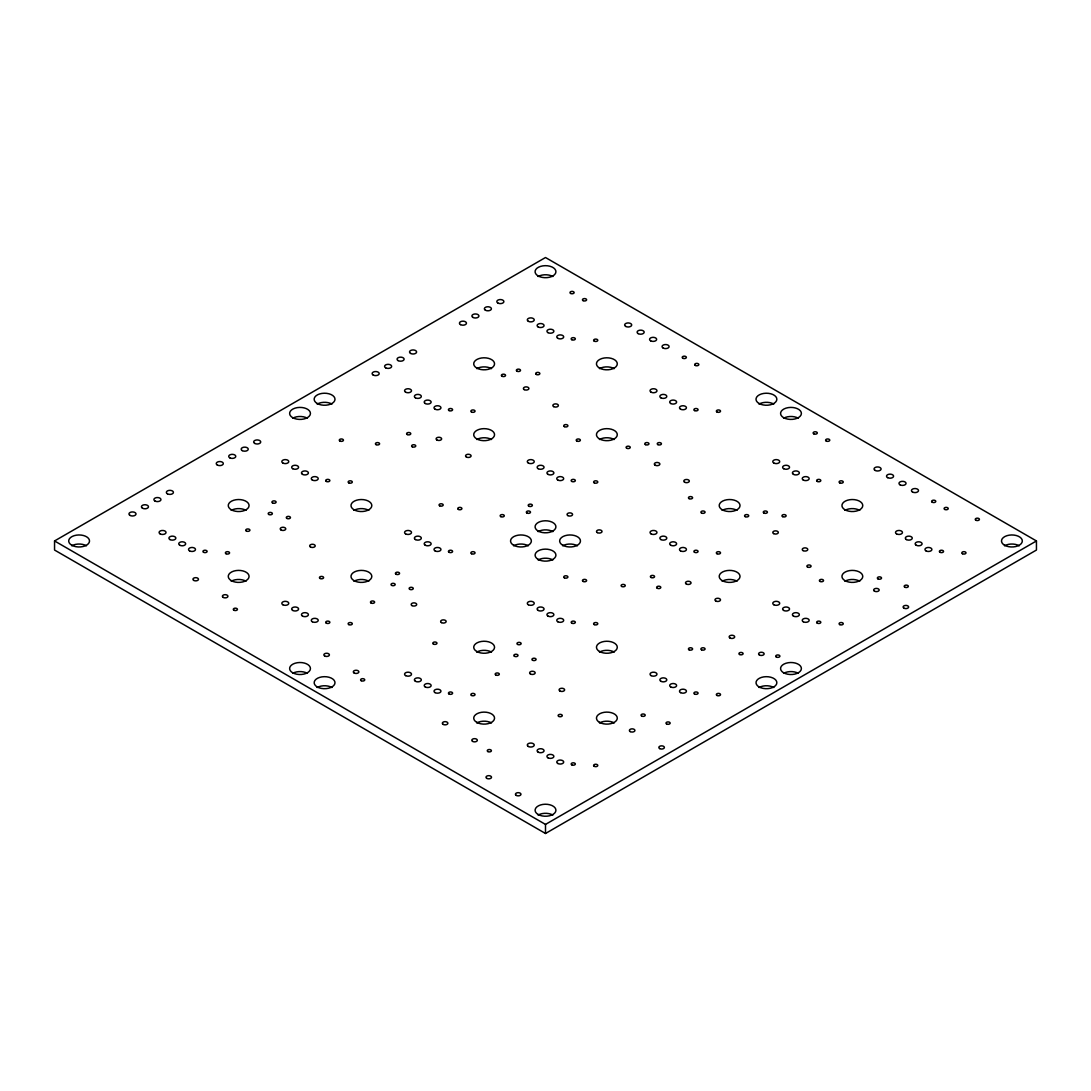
<?xml version="1.0" encoding="UTF-8"?>
<svg xmlns="http://www.w3.org/2000/svg" width="1091" height="1091" viewBox="0 0 1091 1091"><rect width="100%" height="100%" fill="white"/><g stroke="black" fill="none" stroke-linecap="round" stroke-linejoin="round"><path stroke-width="1.5" d="M54.55 540.959L545.5 257.517L1036.45 540.959L1036.45 550.041L545.5 833.483L54.55 550.041L54.55 540.959L545.5 824.414L1036.45 540.959M545.5 824.414L545.5 833.483M354.03 581.217A10.419 6.014 0 0 1 368.758 581.217M354.03 510.356A10.419 6.014 0 0 1 368.758 510.356M231.292 510.356A10.419 6.014 0 0 1 246.02 510.356M231.292 581.217A10.419 6.014 0 0 1 246.02 581.217M292.661 673.338A10.419 6.014 0 0 1 307.389 673.338M513.588 545.786A10.419 6.014 0 0 1 528.317 545.786M292.661 418.235A10.419 6.014 0 0 1 307.389 418.235M71.733 545.786A10.419 6.014 0 0 1 86.462 545.786M599.505 722.938A10.419 6.014 0 0 1 614.233 722.938M599.505 652.077A10.419 6.014 0 0 1 614.233 652.077M476.767 652.077A10.419 6.014 0 0 1 491.495 652.077M476.767 722.938A10.419 6.014 0 0 1 491.495 722.938M538.136 815.059A10.419 6.014 0 0 1 552.864 815.059M759.063 687.507A10.419 6.014 0 0 1 773.792 687.507M538.136 559.956A10.419 6.014 0 0 1 552.864 559.956M317.208 687.507A10.419 6.014 0 0 1 331.937 687.507M599.505 439.496A10.419 6.014 0 0 1 614.233 439.496M599.505 368.635A10.419 6.014 0 0 1 614.233 368.635M476.767 368.635A10.419 6.014 0 0 1 491.495 368.635M476.767 439.496A10.419 6.014 0 0 1 491.495 439.496M538.136 531.617A10.419 6.014 0 0 1 552.864 531.617M759.063 404.065A10.419 6.014 0 0 1 773.792 404.065M538.136 276.514A10.419 6.014 0 0 1 552.864 276.514M317.208 404.065A10.419 6.014 0 0 1 331.937 404.065M844.98 581.217A10.419 6.014 0 0 1 859.708 581.217M844.98 510.356A10.419 6.014 0 0 1 859.708 510.356M722.242 510.356A10.419 6.014 0 0 1 736.971 510.356M722.242 581.217A10.419 6.014 0 0 1 736.971 581.217M783.611 673.338A10.419 6.014 0 0 1 798.339 673.338M1004.538 545.786A10.419 6.014 0 0 1 1019.267 545.786M783.611 418.235A10.419 6.014 0 0 1 798.339 418.235M562.683 545.786A10.419 6.014 0 0 1 577.412 545.786M193.734 580.398A2.782 1.609 0 0 0 198.385 579.676A2.782 1.609 0 0 0 194.975 577.712A2.782 1.609 0 0 0 193.734 580.398M354.03 580.644A10.419 6.014 0 0 0 371.458 577.957A10.419 6.014 0 0 0 358.694 570.593A10.419 6.014 0 0 0 354.03 580.644M354.03 509.783A10.419 6.014 0 0 0 371.458 507.097A10.419 6.014 0 0 0 358.694 499.733A10.419 6.014 0 0 0 354.03 509.783M231.292 509.783A10.419 6.014 0 0 0 248.721 507.097A10.419 6.014 0 0 0 235.956 499.733A10.419 6.014 0 0 0 231.292 509.783M231.292 580.644A10.419 6.014 0 0 0 248.721 577.957A10.419 6.014 0 0 0 235.956 570.593A10.419 6.014 0 0 0 231.292 580.644M292.661 672.765A10.419 6.014 0 0 0 310.089 670.079A10.419 6.014 0 0 0 297.325 662.714A10.419 6.014 0 0 0 292.661 672.765M513.588 545.214A10.419 6.014 0 0 0 531.017 542.527A10.419 6.014 0 0 0 518.252 535.163A10.419 6.014 0 0 0 513.588 545.214M292.661 417.662A10.419 6.014 0 0 0 310.089 414.975A10.419 6.014 0 0 0 297.325 407.611A10.419 6.014 0 0 0 292.661 417.662M71.733 545.214A10.419 6.014 0 0 0 89.162 542.527A10.419 6.014 0 0 0 76.397 535.163A10.419 6.014 0 0 0 71.733 545.214M599.505 722.365A10.419 6.014 0 0 0 616.933 719.678A10.419 6.014 0 0 0 604.169 712.314A10.419 6.014 0 0 0 599.505 722.365M599.505 651.504A10.419 6.014 0 0 0 616.933 648.818A10.419 6.014 0 0 0 604.169 641.453A10.419 6.014 0 0 0 599.505 651.504M476.767 651.504A10.419 6.014 0 0 0 494.196 648.818A10.419 6.014 0 0 0 481.431 641.453A10.419 6.014 0 0 0 476.767 651.504M476.767 722.365A10.419 6.014 0 0 0 494.196 719.678A10.419 6.014 0 0 0 481.431 712.314A10.419 6.014 0 0 0 476.767 722.365M538.136 814.486A10.419 6.014 0 0 0 555.564 811.799A10.419 6.014 0 0 0 542.8 804.435A10.419 6.014 0 0 0 538.136 814.486M759.063 686.935A10.419 6.014 0 0 0 776.492 684.248A10.419 6.014 0 0 0 763.727 676.884A10.419 6.014 0 0 0 759.063 686.935M538.136 559.383A10.419 6.014 0 0 0 555.564 556.696A10.419 6.014 0 0 0 542.8 549.332A10.419 6.014 0 0 0 538.136 559.383M317.208 686.935A10.419 6.014 0 0 0 334.637 684.248A10.419 6.014 0 0 0 321.872 676.884A10.419 6.014 0 0 0 317.208 686.935M599.505 438.923A10.419 6.014 0 0 0 616.933 436.223A10.419 6.014 0 0 0 604.169 428.858A10.419 6.014 0 0 0 599.505 438.923M599.505 368.062A10.419 6.014 0 0 0 616.933 365.362A10.419 6.014 0 0 0 604.169 357.998A10.419 6.014 0 0 0 599.505 368.062M476.767 368.062A10.419 6.014 0 0 0 494.196 365.362A10.419 6.014 0 0 0 481.431 357.998A10.419 6.014 0 0 0 476.767 368.062M476.767 438.923A10.419 6.014 0 0 0 494.196 436.223A10.419 6.014 0 0 0 481.431 428.858A10.419 6.014 0 0 0 476.767 438.923M538.136 531.044A10.419 6.014 0 0 0 555.564 528.344A10.419 6.014 0 0 0 542.8 520.98A10.419 6.014 0 0 0 538.136 531.044M759.063 403.493A10.419 6.014 0 0 0 776.492 400.792A10.419 6.014 0 0 0 763.727 393.428A10.419 6.014 0 0 0 759.063 403.493M538.136 275.941A10.419 6.014 0 0 0 555.564 273.241A10.419 6.014 0 0 0 542.8 265.877A10.419 6.014 0 0 0 538.136 275.941M317.208 403.493A10.419 6.014 0 0 0 334.637 400.792A10.419 6.014 0 0 0 321.872 393.428A10.419 6.014 0 0 0 317.208 403.493M844.98 580.644A10.419 6.014 0 0 0 862.408 577.957A10.419 6.014 0 0 0 849.644 570.593A10.419 6.014 0 0 0 844.98 580.644M844.98 509.783A10.419 6.014 0 0 0 862.408 507.097A10.419 6.014 0 0 0 849.644 499.733A10.419 6.014 0 0 0 844.98 509.783M722.242 509.783A10.419 6.014 0 0 0 739.671 507.097A10.419 6.014 0 0 0 726.906 499.733A10.419 6.014 0 0 0 722.242 509.783M722.242 580.644A10.419 6.014 0 0 0 739.671 577.957A10.419 6.014 0 0 0 726.906 570.593A10.419 6.014 0 0 0 722.242 580.644M783.611 672.765A10.419 6.014 0 0 0 801.039 670.079A10.419 6.014 0 0 0 788.275 662.714A10.419 6.014 0 0 0 783.611 672.765M1004.538 545.214A10.419 6.014 0 0 0 1021.967 542.527A10.419 6.014 0 0 0 1009.202 535.163A10.419 6.014 0 0 0 1004.538 545.214M783.611 417.662A10.419 6.014 0 0 0 801.039 414.975A10.419 6.014 0 0 0 788.275 407.611A10.419 6.014 0 0 0 783.611 417.662M562.683 545.214A10.419 6.014 0 0 0 580.112 542.527A10.419 6.014 0 0 0 567.347 535.163A10.419 6.014 0 0 0 562.683 545.214M695.294 365.43A2.087 1.2 0 0 0 698.772 364.885A2.087 1.2 0 0 0 696.222 363.412A2.087 1.2 0 0 0 695.294 365.43M826.228 441.023A2.087 1.2 0 0 0 829.706 440.478A2.087 1.2 0 0 0 827.155 439.005A2.087 1.2 0 0 0 826.228 441.023M944.697 509.415A2.087 1.2 0 0 0 948.174 508.883A2.087 1.2 0 0 0 945.624 507.41A2.087 1.2 0 0 0 944.697 509.415M583.058 300.625A2.087 1.2 0 0 0 586.549 300.093A2.087 1.2 0 0 0 583.985 298.62A2.087 1.2 0 0 0 583.058 300.625M576.825 441.023A2.087 1.2 0 0 0 580.303 440.478A2.087 1.2 0 0 0 577.753 439.005A2.087 1.2 0 0 0 576.825 441.023M701.527 513.015A2.087 1.2 0 0 0 705.004 512.484A2.087 1.2 0 0 0 702.454 511.011A2.087 1.2 0 0 0 701.527 513.015M819.996 581.408A2.087 1.2 0 0 0 823.473 580.876A2.087 1.2 0 0 0 820.923 579.403A2.087 1.2 0 0 0 819.996 581.408M458.356 509.415A2.087 1.2 0 0 0 461.848 508.883A2.087 1.2 0 0 0 459.284 507.41A2.087 1.2 0 0 0 458.356 509.415M583.058 581.408A2.087 1.2 0 0 0 586.549 580.876A2.087 1.2 0 0 0 583.985 579.403A2.087 1.2 0 0 0 583.058 581.408M701.527 649.813A2.087 1.2 0 0 0 705.004 649.268A2.087 1.2 0 0 0 702.454 647.795A2.087 1.2 0 0 0 701.527 649.813M339.887 441.023A2.087 1.2 0 0 0 343.379 440.478A2.087 1.2 0 0 0 340.828 439.005A2.087 1.2 0 0 0 339.887 441.023M233.897 610.21A2.087 1.2 0 0 0 237.374 609.678A2.087 1.2 0 0 0 234.824 608.205A2.087 1.2 0 0 0 233.897 610.21M361.203 680.702A2.087 1.2 0 0 0 364.68 680.17A2.087 1.2 0 0 0 362.13 678.697A2.087 1.2 0 0 0 361.203 680.702M487.868 751.563A2.087 1.2 0 0 0 491.345 751.031A2.087 1.2 0 0 0 488.795 749.558A2.087 1.2 0 0 0 487.868 751.563M682.816 358.23A2.087 1.2 0 0 0 686.307 357.684A2.087 1.2 0 0 0 683.757 356.212A2.087 1.2 0 0 0 682.816 358.23M813.75 433.823A2.087 1.2 0 0 0 817.241 433.277A2.087 1.2 0 0 0 814.691 431.804A2.087 1.2 0 0 0 813.75 433.823M570.593 293.424A2.087 1.2 0 0 0 574.071 292.893A2.087 1.2 0 0 0 571.52 291.42A2.087 1.2 0 0 0 570.593 293.424M932.219 502.215A2.087 1.2 0 0 0 935.71 501.683A2.087 1.2 0 0 0 933.16 500.21A2.087 1.2 0 0 0 932.219 502.215M807.517 567.02A2.087 1.2 0 0 0 811.008 566.474A2.087 1.2 0 0 0 808.458 565.002A2.087 1.2 0 0 0 807.517 567.02M689.048 498.614A2.087 1.2 0 0 0 692.54 498.082A2.087 1.2 0 0 0 689.989 496.61A2.087 1.2 0 0 0 689.048 498.614M564.347 426.622A2.087 1.2 0 0 0 567.838 426.076A2.087 1.2 0 0 0 565.288 424.604A2.087 1.2 0 0 0 564.347 426.622M439.646 505.815A2.087 1.2 0 0 0 443.137 505.283A2.087 1.2 0 0 0 440.587 503.81A2.087 1.2 0 0 0 439.646 505.815M564.347 577.807A2.087 1.2 0 0 0 567.838 577.275A2.087 1.2 0 0 0 565.288 575.803A2.087 1.2 0 0 0 564.347 577.807M689.048 649.813A2.087 1.2 0 0 0 692.54 649.268A2.087 1.2 0 0 0 689.989 647.795A2.087 1.2 0 0 0 689.048 649.813M433.413 644.045A2.087 1.2 0 0 0 436.905 643.513A2.087 1.2 0 0 0 434.354 642.04A2.087 1.2 0 0 0 433.413 644.045M320.058 578.462A2.087 1.2 0 0 0 323.55 577.916A2.087 1.2 0 0 0 320.999 576.443A2.087 1.2 0 0 0 320.058 578.462M558.742 716.405A2.087 1.2 0 0 0 562.22 715.86A2.087 1.2 0 0 0 559.669 714.387A2.087 1.2 0 0 0 558.742 716.405M645.408 444.623A2.087 1.2 0 0 0 648.9 444.078A2.087 1.2 0 0 0 646.336 442.605A2.087 1.2 0 0 0 645.408 444.623M528.808 506.183A2.087 1.2 0 0 0 532.299 505.638A2.087 1.2 0 0 0 529.749 504.165A2.087 1.2 0 0 0 528.808 506.183M391.642 585.376A2.087 1.2 0 0 0 395.119 584.831A2.087 1.2 0 0 0 392.569 583.358A2.087 1.2 0 0 0 391.642 585.376M516.97 371.185A2.087 1.2 0 0 0 520.448 370.64A2.087 1.2 0 0 0 517.898 369.167A2.087 1.2 0 0 0 516.97 371.185M407.229 434.545A2.087 1.2 0 0 0 410.707 434A2.087 1.2 0 0 0 408.157 432.527A2.087 1.2 0 0 0 407.229 434.545M268.809 514.461A2.087 1.2 0 0 0 272.3 513.916A2.087 1.2 0 0 0 269.75 512.443A2.087 1.2 0 0 0 268.809 514.461M763.877 513.015A2.087 1.2 0 0 0 767.355 512.484A2.087 1.2 0 0 0 764.805 511.011A2.087 1.2 0 0 0 763.877 513.015M651.013 577.453A2.087 1.2 0 0 0 654.505 576.907A2.087 1.2 0 0 0 651.954 575.434A2.087 1.2 0 0 0 651.013 577.453M514.475 656.291A2.087 1.2 0 0 0 517.952 655.746A2.087 1.2 0 0 0 515.402 654.273A2.087 1.2 0 0 0 514.475 656.291M501.996 376.231A2.087 1.2 0 0 0 505.488 375.686A2.087 1.2 0 0 0 502.937 374.213A2.087 1.2 0 0 0 501.996 376.231M626.698 448.224A2.087 1.2 0 0 0 630.189 447.678A2.087 1.2 0 0 0 627.639 446.205A2.087 1.2 0 0 0 626.698 448.224M745.167 516.616A2.087 1.2 0 0 0 748.658 516.084A2.087 1.2 0 0 0 746.108 514.611A2.087 1.2 0 0 0 745.167 516.616M877.982 578.898A2.087 1.2 0 0 0 881.46 578.353A2.087 1.2 0 0 0 878.91 576.88A2.087 1.2 0 0 0 877.982 578.898M376.054 444.623A2.087 1.2 0 0 0 379.532 444.078A2.087 1.2 0 0 0 376.981 442.605A2.087 1.2 0 0 0 376.054 444.623M500.755 516.616A2.087 1.2 0 0 0 504.233 516.084A2.087 1.2 0 0 0 501.683 514.611A2.087 1.2 0 0 0 500.755 516.616M621.72 586.453A2.087 1.2 0 0 0 625.198 585.908A2.087 1.2 0 0 0 622.647 584.435A2.087 1.2 0 0 0 621.72 586.453M739.562 654.491A2.087 1.2 0 0 0 743.039 653.945A2.087 1.2 0 0 0 740.489 652.473A2.087 1.2 0 0 0 739.562 654.491M641.672 716.051A2.087 1.2 0 0 0 645.149 715.505A2.087 1.2 0 0 0 642.599 714.032A2.087 1.2 0 0 0 641.672 716.051M517.584 644.413A2.087 1.2 0 0 0 521.075 643.867A2.087 1.2 0 0 0 518.525 642.394A2.087 1.2 0 0 0 517.584 644.413M396.006 574.207A2.087 1.2 0 0 0 399.497 573.675A2.087 1.2 0 0 0 396.933 572.202A2.087 1.2 0 0 0 396.006 574.207M272.545 502.937A2.087 1.2 0 0 0 276.037 502.392A2.087 1.2 0 0 0 273.486 500.919A2.087 1.2 0 0 0 272.545 502.937M657.873 444.623A2.087 1.2 0 0 0 661.364 444.078A2.087 1.2 0 0 0 658.814 442.605A2.087 1.2 0 0 0 657.873 444.623M536.295 374.431A2.087 1.2 0 0 0 539.786 373.886A2.087 1.2 0 0 0 537.222 372.413A2.087 1.2 0 0 0 536.295 374.431M782.574 516.616A2.087 1.2 0 0 0 786.065 516.084A2.087 1.2 0 0 0 783.515 514.611A2.087 1.2 0 0 0 782.574 516.616M904.794 587.176A2.087 1.2 0 0 0 908.271 586.631A2.087 1.2 0 0 0 905.721 585.158A2.087 1.2 0 0 0 904.794 587.176M412.221 446.778A2.087 1.2 0 0 0 415.698 446.246A2.087 1.2 0 0 0 413.148 444.773A2.087 1.2 0 0 0 412.221 446.778M526.939 513.015A2.087 1.2 0 0 0 530.431 512.484A2.087 1.2 0 0 0 527.88 511.011A2.087 1.2 0 0 0 526.939 513.015M657.259 588.254A2.087 1.2 0 0 0 660.737 587.708A2.087 1.2 0 0 0 658.187 586.235A2.087 1.2 0 0 0 657.259 588.254M776.342 657.014A2.087 1.2 0 0 0 779.833 656.468A2.087 1.2 0 0 0 777.283 654.995A2.087 1.2 0 0 0 776.342 657.014M666.601 723.96A2.087 1.2 0 0 0 670.092 723.428A2.087 1.2 0 0 0 667.542 721.956A2.087 1.2 0 0 0 666.601 723.96M532.558 660.246A2.087 1.2 0 0 0 536.036 659.714A2.087 1.2 0 0 0 533.485 658.241A2.087 1.2 0 0 0 532.558 660.246M409.725 589.331A2.087 1.2 0 0 0 413.203 588.799A2.087 1.2 0 0 0 410.652 587.326A2.087 1.2 0 0 0 409.725 589.331M286.892 518.416A2.087 1.2 0 0 0 290.383 517.884A2.087 1.2 0 0 0 287.819 516.411A2.087 1.2 0 0 0 286.892 518.416M246.361 531.017A2.087 1.2 0 0 0 249.853 530.471A2.087 1.2 0 0 0 247.302 528.999A2.087 1.2 0 0 0 246.361 531.017M371.063 603.009A2.087 1.2 0 0 0 374.554 602.477A2.087 1.2 0 0 0 372.004 601.005A2.087 1.2 0 0 0 371.063 603.009M495.764 675.002A2.087 1.2 0 0 0 499.255 674.47A2.087 1.2 0 0 0 496.705 672.997A2.087 1.2 0 0 0 495.764 675.002M975.872 520.216A2.087 1.2 0 0 0 979.35 519.671A2.087 1.2 0 0 0 976.8 518.198A2.087 1.2 0 0 0 975.872 520.216M684.589 482.208A2.782 1.609 0 0 0 689.239 481.486A2.782 1.609 0 0 0 685.83 479.522A2.782 1.609 0 0 0 684.589 482.208M655.132 465.202A2.782 1.609 0 0 0 659.782 464.48A2.782 1.609 0 0 0 656.373 462.516A2.782 1.609 0 0 0 655.132 465.202M597.295 532.599A2.782 1.609 0 0 0 601.946 531.89A2.782 1.609 0 0 0 598.536 529.926A2.782 1.609 0 0 0 597.295 532.599M567.838 515.593A2.782 1.609 0 0 0 572.489 514.884A2.782 1.609 0 0 0 569.079 512.92A2.782 1.609 0 0 0 567.838 515.593M441.419 622.593A2.782 1.609 0 0 0 446.069 621.884A2.782 1.609 0 0 0 442.66 619.92A2.782 1.609 0 0 0 441.419 622.593M411.962 605.587A2.782 1.609 0 0 0 416.612 604.878A2.782 1.609 0 0 0 413.203 602.914A2.782 1.609 0 0 0 411.962 605.587M354.125 672.997A2.782 1.609 0 0 0 358.775 672.274A2.782 1.609 0 0 0 355.366 670.31A2.782 1.609 0 0 0 354.125 672.997M324.668 655.991A2.782 1.609 0 0 0 329.318 655.268A2.782 1.609 0 0 0 325.909 653.304A2.782 1.609 0 0 0 324.668 655.991M553.655 406.616A2.782 1.609 0 0 0 558.292 405.893A2.782 1.609 0 0 0 554.896 403.929A2.782 1.609 0 0 0 553.655 406.616M524.198 389.61A2.782 1.609 0 0 0 528.835 388.887A2.782 1.609 0 0 0 525.439 386.923A2.782 1.609 0 0 0 524.198 389.61M466.362 457.006A2.782 1.609 0 0 0 471.012 456.283A2.782 1.609 0 0 0 467.603 454.32A2.782 1.609 0 0 0 466.362 457.006M436.905 440A2.782 1.609 0 0 0 441.555 439.278A2.782 1.609 0 0 0 438.146 437.314A2.782 1.609 0 0 0 436.905 440M310.485 547A2.782 1.609 0 0 0 315.135 546.277A2.782 1.609 0 0 0 311.726 544.314A2.782 1.609 0 0 0 310.485 547M281.028 529.994A2.782 1.609 0 0 0 285.678 529.271A2.782 1.609 0 0 0 282.269 527.308A2.782 1.609 0 0 0 281.028 529.994M223.191 597.404A2.782 1.609 0 0 0 227.842 596.682A2.782 1.609 0 0 0 224.432 594.718A2.782 1.609 0 0 0 223.191 597.404M903.893 608.137A2.782 1.609 0 0 0 908.544 607.428A2.782 1.609 0 0 0 905.135 605.464A2.782 1.609 0 0 0 903.893 608.137M874.437 591.131A2.782 1.609 0 0 0 879.087 590.422A2.782 1.609 0 0 0 875.678 588.458A2.782 1.609 0 0 0 874.437 591.131M759.404 654.995A2.782 1.609 0 0 0 764.055 654.273A2.782 1.609 0 0 0 760.645 652.309A2.782 1.609 0 0 0 759.404 654.995M729.947 637.99A2.782 1.609 0 0 0 734.598 637.267A2.782 1.609 0 0 0 731.188 635.303A2.782 1.609 0 0 0 729.947 637.99M659.646 748.59A2.782 1.609 0 0 0 664.296 747.867A2.782 1.609 0 0 0 660.887 745.903A2.782 1.609 0 0 0 659.646 748.59M630.189 731.584A2.782 1.609 0 0 0 634.839 730.861A2.782 1.609 0 0 0 631.43 728.897A2.782 1.609 0 0 0 630.189 731.584M516.234 795.394A2.782 1.609 0 0 0 520.884 794.671A2.782 1.609 0 0 0 517.489 792.707A2.782 1.609 0 0 0 516.234 795.394M486.777 778.374A2.782 1.609 0 0 0 491.427 777.665A2.782 1.609 0 0 0 488.032 775.701A2.782 1.609 0 0 0 486.777 778.374M803.058 550.6A2.782 1.609 0 0 0 807.695 549.878A2.782 1.609 0 0 0 804.299 547.914A2.782 1.609 0 0 0 803.058 550.6M773.601 533.594A2.782 1.609 0 0 0 778.238 532.872A2.782 1.609 0 0 0 774.842 530.908A2.782 1.609 0 0 0 773.601 533.594M715.764 601.005A2.782 1.609 0 0 0 720.415 600.282A2.782 1.609 0 0 0 717.005 598.318A2.782 1.609 0 0 0 715.764 601.005M686.307 583.999A2.782 1.609 0 0 0 690.958 583.276A2.782 1.609 0 0 0 687.548 581.312A2.782 1.609 0 0 0 686.307 583.999M559.888 690.998A2.782 1.609 0 0 0 564.538 690.276A2.782 1.609 0 0 0 561.129 688.312A2.782 1.609 0 0 0 559.888 690.998M530.431 673.993A2.782 1.609 0 0 0 535.081 673.27A2.782 1.609 0 0 0 531.672 671.306A2.782 1.609 0 0 0 530.431 673.993M472.594 741.389A2.782 1.609 0 0 0 477.244 740.666A2.782 1.609 0 0 0 473.835 738.702A2.782 1.609 0 0 0 472.594 741.389M443.137 724.383A2.782 1.609 0 0 0 447.787 723.66A2.782 1.609 0 0 0 444.378 721.697A2.782 1.609 0 0 0 443.137 724.383M460.457 324.613A3.532 2.032 0 0 0 466.348 323.7A3.532 2.032 0 0 0 462.038 321.218A3.532 2.032 0 0 0 460.457 324.613M472.921 317.413A3.532 2.032 0 0 0 478.826 316.499A3.532 2.032 0 0 0 474.503 314.017A3.532 2.032 0 0 0 472.921 317.413M485.4 310.212A3.532 2.032 0 0 0 491.291 309.312A3.532 2.032 0 0 0 486.968 306.816A3.532 2.032 0 0 0 485.4 310.212M497.864 303.025A3.532 2.032 0 0 0 503.769 302.112A3.532 2.032 0 0 0 499.446 299.616A3.532 2.032 0 0 0 497.864 303.025M373.163 375.018A3.532 2.032 0 0 0 379.068 374.104A3.532 2.032 0 0 0 374.745 371.608A3.532 2.032 0 0 0 373.163 375.018M385.628 367.817A3.532 2.032 0 0 0 391.533 366.903A3.532 2.032 0 0 0 387.21 364.408A3.532 2.032 0 0 0 385.628 367.817M398.106 360.616A3.532 2.032 0 0 0 403.997 359.703A3.532 2.032 0 0 0 399.688 357.207A3.532 2.032 0 0 0 398.106 360.616M410.571 353.416A3.532 2.032 0 0 0 416.476 352.502A3.532 2.032 0 0 0 412.153 350.006A3.532 2.032 0 0 0 410.571 353.416M217.286 465.011A3.532 2.032 0 0 0 223.191 464.098A3.532 2.032 0 0 0 218.868 461.602A3.532 2.032 0 0 0 217.286 465.011M229.751 457.811A3.532 2.032 0 0 0 235.656 456.897A3.532 2.032 0 0 0 231.333 454.401A3.532 2.032 0 0 0 229.751 457.811M242.229 450.61A3.532 2.032 0 0 0 248.121 449.697A3.532 2.032 0 0 0 243.811 447.201A3.532 2.032 0 0 0 242.229 450.61M254.694 443.41A3.532 2.032 0 0 0 260.599 442.496A3.532 2.032 0 0 0 256.276 440A3.532 2.032 0 0 0 254.694 443.41M129.993 515.402A3.532 2.032 0 0 0 135.898 514.488A3.532 2.032 0 0 0 131.575 511.993A3.532 2.032 0 0 0 129.993 515.402M142.471 508.201A3.532 2.032 0 0 0 148.362 507.288A3.532 2.032 0 0 0 144.039 504.806A3.532 2.032 0 0 0 142.471 508.201M154.936 501.001A3.532 2.032 0 0 0 160.841 500.101A3.532 2.032 0 0 0 156.518 497.605A3.532 2.032 0 0 0 154.936 501.001M167.4 493.814A3.532 2.032 0 0 0 173.305 492.9A3.532 2.032 0 0 0 168.982 490.405A3.532 2.032 0 0 0 167.4 493.814M650.618 340.815A3.532 2.032 0 0 0 656.523 339.901A3.532 2.032 0 0 0 652.2 337.405A3.532 2.032 0 0 0 650.618 340.815M663.096 348.015A3.532 2.032 0 0 0 668.988 347.102A3.532 2.032 0 0 0 664.678 344.606A3.532 2.032 0 0 0 663.096 348.015M625.688 326.414A3.532 2.032 0 0 0 631.58 325.5A3.532 2.032 0 0 0 627.257 323.004A3.532 2.032 0 0 0 625.688 326.414M638.153 333.614A3.532 2.032 0 0 0 644.058 332.7A3.532 2.032 0 0 0 639.735 330.205A3.532 2.032 0 0 0 638.153 333.614M900.02 484.813A3.532 2.032 0 0 0 905.925 483.899A3.532 2.032 0 0 0 901.602 481.404A3.532 2.032 0 0 0 900.02 484.813M912.499 492.014A3.532 2.032 0 0 0 918.39 491.1A3.532 2.032 0 0 0 914.081 488.604A3.532 2.032 0 0 0 912.499 492.014M875.091 470.412A3.532 2.032 0 0 0 880.982 469.498A3.532 2.032 0 0 0 876.659 467.003A3.532 2.032 0 0 0 875.091 470.412M887.556 477.613A3.532 2.032 0 0 0 893.461 476.699A3.532 2.032 0 0 0 889.138 474.203A3.532 2.032 0 0 0 887.556 477.613M292.661 610.415A3.478 2.005 0 0 0 298.47 609.514A3.478 2.005 0 0 0 294.215 607.06A3.478 2.005 0 0 0 292.661 610.415M169.923 539.554A3.478 2.005 0 0 0 175.733 538.654A3.478 2.005 0 0 0 171.478 536.199A3.478 2.005 0 0 0 169.923 539.554M415.398 539.554A3.478 2.005 0 0 0 421.208 538.654A3.478 2.005 0 0 0 416.953 536.199A3.478 2.005 0 0 0 415.398 539.554M292.661 468.68A3.478 2.005 0 0 0 298.47 467.794A3.478 2.005 0 0 0 294.215 465.339A3.478 2.005 0 0 0 292.661 468.68M302.48 616.074A3.478 2.005 0 0 0 308.289 615.174A3.478 2.005 0 0 0 304.034 612.719A3.478 2.005 0 0 0 302.48 616.074M179.742 545.214A3.478 2.005 0 0 0 185.552 544.314A3.478 2.005 0 0 0 181.297 541.859A3.478 2.005 0 0 0 179.742 545.214M425.217 545.214A3.478 2.005 0 0 0 431.027 544.314A3.478 2.005 0 0 0 426.772 541.859A3.478 2.005 0 0 0 425.217 545.214M302.48 474.353A3.478 2.005 0 0 0 308.289 473.453A3.478 2.005 0 0 0 304.034 470.998A3.478 2.005 0 0 0 302.48 474.353M282.842 604.741A3.478 2.005 0 0 0 288.651 603.841A3.478 2.005 0 0 0 284.396 601.386A3.478 2.005 0 0 0 282.842 604.741M160.104 533.881A3.478 2.005 0 0 0 165.914 532.981A3.478 2.005 0 0 0 161.659 530.526A3.478 2.005 0 0 0 160.104 533.881M405.579 533.881A3.478 2.005 0 0 0 411.389 532.981A3.478 2.005 0 0 0 407.134 530.526A3.478 2.005 0 0 0 405.579 533.881M282.842 463.02A3.478 2.005 0 0 0 288.651 462.12A3.478 2.005 0 0 0 284.396 459.666A3.478 2.005 0 0 0 282.842 463.02M312.299 621.747A3.478 2.005 0 0 0 318.108 620.847A3.478 2.005 0 0 0 313.853 618.392A3.478 2.005 0 0 0 312.299 621.747M189.561 550.887A3.478 2.005 0 0 0 195.371 549.987A3.478 2.005 0 0 0 191.116 547.532A3.478 2.005 0 0 0 189.561 550.887M435.036 550.887A3.478 2.005 0 0 0 440.846 549.987A3.478 2.005 0 0 0 436.591 547.532A3.478 2.005 0 0 0 435.036 550.887M312.299 480.026A3.478 2.005 0 0 0 318.108 479.126A3.478 2.005 0 0 0 313.853 476.672A3.478 2.005 0 0 0 312.299 480.026M348.752 624.584A2.087 1.2 0 0 0 352.243 624.038A2.087 1.2 0 0 0 349.679 622.566A2.087 1.2 0 0 0 348.752 624.584M326.304 623.138A2.087 1.2 0 0 0 329.796 622.606A2.087 1.2 0 0 0 327.245 621.134A2.087 1.2 0 0 0 326.304 623.138M226.014 553.723A2.087 1.2 0 0 0 229.505 553.178A2.087 1.2 0 0 0 226.942 551.705A2.087 1.2 0 0 0 226.014 553.723M203.567 552.278A2.087 1.2 0 0 0 207.058 551.732A2.087 1.2 0 0 0 204.508 550.259A2.087 1.2 0 0 0 203.567 552.278M471.489 553.723A2.087 1.2 0 0 0 474.98 553.178A2.087 1.2 0 0 0 472.417 551.705A2.087 1.2 0 0 0 471.489 553.723M449.042 552.278A2.087 1.2 0 0 0 452.533 551.732A2.087 1.2 0 0 0 449.983 550.259A2.087 1.2 0 0 0 449.042 552.278M348.752 482.849A2.087 1.2 0 0 0 352.243 482.317A2.087 1.2 0 0 0 349.679 480.845A2.087 1.2 0 0 0 348.752 482.849M326.304 481.417A2.087 1.2 0 0 0 329.796 480.872A2.087 1.2 0 0 0 327.245 479.399A2.087 1.2 0 0 0 326.304 481.417M538.136 752.135A3.478 2.005 0 0 0 543.945 751.235A3.478 2.005 0 0 0 539.69 748.781A3.478 2.005 0 0 0 538.136 752.135M415.398 681.275A3.478 2.005 0 0 0 421.208 680.375A3.478 2.005 0 0 0 416.953 677.92A3.478 2.005 0 0 0 415.398 681.275M660.873 681.275A3.478 2.005 0 0 0 666.683 680.375A3.478 2.005 0 0 0 662.428 677.92A3.478 2.005 0 0 0 660.873 681.275M538.136 610.415A3.478 2.005 0 0 0 543.945 609.514A3.478 2.005 0 0 0 539.69 607.06A3.478 2.005 0 0 0 538.136 610.415M547.955 757.809A3.478 2.005 0 0 0 553.764 756.909A3.478 2.005 0 0 0 549.509 754.454A3.478 2.005 0 0 0 547.955 757.809M425.217 686.935A3.478 2.005 0 0 0 431.027 686.048A3.478 2.005 0 0 0 426.772 683.593A3.478 2.005 0 0 0 425.217 686.935M670.692 686.935A3.478 2.005 0 0 0 676.502 686.048A3.478 2.005 0 0 0 672.247 683.593A3.478 2.005 0 0 0 670.692 686.935M547.955 616.074A3.478 2.005 0 0 0 553.764 615.174A3.478 2.005 0 0 0 549.509 612.719A3.478 2.005 0 0 0 547.955 616.074M528.317 746.462A3.478 2.005 0 0 0 534.126 745.562A3.478 2.005 0 0 0 529.871 743.107A3.478 2.005 0 0 0 528.317 746.462M405.579 675.602A3.478 2.005 0 0 0 411.389 674.702A3.478 2.005 0 0 0 407.134 672.247A3.478 2.005 0 0 0 405.579 675.602M651.054 675.602A3.478 2.005 0 0 0 656.864 674.702A3.478 2.005 0 0 0 652.609 672.247A3.478 2.005 0 0 0 651.054 675.602M528.317 604.741A3.478 2.005 0 0 0 534.126 603.841A3.478 2.005 0 0 0 529.871 601.386A3.478 2.005 0 0 0 528.317 604.741M557.774 763.468A3.478 2.005 0 0 0 563.583 762.568A3.478 2.005 0 0 0 559.328 760.113A3.478 2.005 0 0 0 557.774 763.468M435.036 692.608A3.478 2.005 0 0 0 440.846 691.708A3.478 2.005 0 0 0 436.591 689.253A3.478 2.005 0 0 0 435.036 692.608M680.511 692.608A3.478 2.005 0 0 0 686.321 691.708A3.478 2.005 0 0 0 682.066 689.253A3.478 2.005 0 0 0 680.511 692.608M557.774 621.747A3.478 2.005 0 0 0 563.583 620.847A3.478 2.005 0 0 0 559.328 618.392A3.478 2.005 0 0 0 557.774 621.747M594.227 766.305A2.087 1.2 0 0 0 597.718 765.759A2.087 1.2 0 0 0 595.154 764.286A2.087 1.2 0 0 0 594.227 766.305M571.779 764.859A2.087 1.2 0 0 0 575.271 764.327A2.087 1.2 0 0 0 572.72 762.854A2.087 1.2 0 0 0 571.779 764.859M471.489 695.444A2.087 1.2 0 0 0 474.98 694.899A2.087 1.2 0 0 0 472.417 693.426A2.087 1.2 0 0 0 471.489 695.444M449.042 693.999A2.087 1.2 0 0 0 452.533 693.467A2.087 1.2 0 0 0 449.983 691.994A2.087 1.2 0 0 0 449.042 693.999M716.964 695.444A2.087 1.2 0 0 0 720.455 694.899A2.087 1.2 0 0 0 717.892 693.426A2.087 1.2 0 0 0 716.964 695.444M694.517 693.999A2.087 1.2 0 0 0 698.008 693.467A2.087 1.2 0 0 0 695.458 691.994A2.087 1.2 0 0 0 694.517 693.999M594.227 624.584A2.087 1.2 0 0 0 597.718 624.038A2.087 1.2 0 0 0 595.154 622.566A2.087 1.2 0 0 0 594.227 624.584M571.779 623.138A2.087 1.2 0 0 0 575.271 622.606A2.087 1.2 0 0 0 572.72 621.134A2.087 1.2 0 0 0 571.779 623.138M538.136 468.68A3.478 2.005 0 0 0 543.945 467.794A3.478 2.005 0 0 0 539.69 465.339A3.478 2.005 0 0 0 538.136 468.68M415.398 397.82A3.478 2.005 0 0 0 421.208 396.919A3.478 2.005 0 0 0 416.953 394.465A3.478 2.005 0 0 0 415.398 397.82M660.873 397.82A3.478 2.005 0 0 0 666.683 396.919A3.478 2.005 0 0 0 662.428 394.465A3.478 2.005 0 0 0 660.873 397.82M538.136 326.959A3.478 2.005 0 0 0 543.945 326.059A3.478 2.005 0 0 0 539.69 323.604A3.478 2.005 0 0 0 538.136 326.959M547.955 474.353A3.478 2.005 0 0 0 553.764 473.453A3.478 2.005 0 0 0 549.509 470.998A3.478 2.005 0 0 0 547.955 474.353M425.217 403.493A3.478 2.005 0 0 0 431.027 402.593A3.478 2.005 0 0 0 426.772 400.138A3.478 2.005 0 0 0 425.217 403.493M670.692 403.493A3.478 2.005 0 0 0 676.502 402.593A3.478 2.005 0 0 0 672.247 400.138A3.478 2.005 0 0 0 670.692 403.493M547.955 332.632A3.478 2.005 0 0 0 553.764 331.732A3.478 2.005 0 0 0 549.509 329.277A3.478 2.005 0 0 0 547.955 332.632M528.317 463.02A3.478 2.005 0 0 0 534.126 462.12A3.478 2.005 0 0 0 529.871 459.666A3.478 2.005 0 0 0 528.317 463.02M405.579 392.16A3.478 2.005 0 0 0 411.389 391.26A3.478 2.005 0 0 0 407.134 388.805A3.478 2.005 0 0 0 405.579 392.16M651.054 392.16A3.478 2.005 0 0 0 656.864 391.26A3.478 2.005 0 0 0 652.609 388.805A3.478 2.005 0 0 0 651.054 392.16M528.317 321.3A3.478 2.005 0 0 0 534.126 320.399A3.478 2.005 0 0 0 529.871 317.945A3.478 2.005 0 0 0 528.317 321.3M557.774 480.026A3.478 2.005 0 0 0 563.583 479.126A3.478 2.005 0 0 0 559.328 476.672A3.478 2.005 0 0 0 557.774 480.026M435.036 409.166A3.478 2.005 0 0 0 440.846 408.266A3.478 2.005 0 0 0 436.591 405.811A3.478 2.005 0 0 0 435.036 409.166M680.511 409.166A3.478 2.005 0 0 0 686.321 408.266A3.478 2.005 0 0 0 682.066 405.811A3.478 2.005 0 0 0 680.511 409.166M557.774 338.305A3.478 2.005 0 0 0 563.583 337.405A3.478 2.005 0 0 0 559.328 334.951A3.478 2.005 0 0 0 557.774 338.305M594.227 482.849A2.087 1.2 0 0 0 597.718 482.317A2.087 1.2 0 0 0 595.154 480.845A2.087 1.2 0 0 0 594.227 482.849M571.779 481.417A2.087 1.2 0 0 0 575.271 480.872A2.087 1.2 0 0 0 572.72 479.399A2.087 1.2 0 0 0 571.779 481.417M471.489 411.989A2.087 1.2 0 0 0 474.98 411.457A2.087 1.2 0 0 0 472.417 409.984A2.087 1.2 0 0 0 471.489 411.989M449.042 410.557A2.087 1.2 0 0 0 452.533 410.011A2.087 1.2 0 0 0 449.983 408.539A2.087 1.2 0 0 0 449.042 410.557M716.964 411.989A2.087 1.2 0 0 0 720.455 411.457A2.087 1.2 0 0 0 717.892 409.984A2.087 1.2 0 0 0 716.964 411.989M694.517 410.557A2.087 1.2 0 0 0 698.008 410.011A2.087 1.2 0 0 0 695.458 408.539A2.087 1.2 0 0 0 694.517 410.557M594.227 341.128A2.087 1.2 0 0 0 597.718 340.597A2.087 1.2 0 0 0 595.154 339.124A2.087 1.2 0 0 0 594.227 341.128M571.779 339.696A2.087 1.2 0 0 0 575.271 339.151A2.087 1.2 0 0 0 572.72 337.678A2.087 1.2 0 0 0 571.779 339.696M783.611 610.415A3.478 2.005 0 0 0 789.42 609.514A3.478 2.005 0 0 0 785.165 607.06A3.478 2.005 0 0 0 783.611 610.415M660.873 539.554A3.478 2.005 0 0 0 666.683 538.654A3.478 2.005 0 0 0 662.428 536.199A3.478 2.005 0 0 0 660.873 539.554M906.348 539.554A3.478 2.005 0 0 0 912.158 538.654A3.478 2.005 0 0 0 907.903 536.199A3.478 2.005 0 0 0 906.348 539.554M783.611 468.68A3.478 2.005 0 0 0 789.42 467.794A3.478 2.005 0 0 0 785.165 465.339A3.478 2.005 0 0 0 783.611 468.68M793.43 616.074A3.478 2.005 0 0 0 799.239 615.174A3.478 2.005 0 0 0 794.984 612.719A3.478 2.005 0 0 0 793.43 616.074M670.692 545.214A3.478 2.005 0 0 0 676.502 544.314A3.478 2.005 0 0 0 672.247 541.859A3.478 2.005 0 0 0 670.692 545.214M916.167 545.214A3.478 2.005 0 0 0 921.977 544.314A3.478 2.005 0 0 0 917.722 541.859A3.478 2.005 0 0 0 916.167 545.214M793.43 474.353A3.478 2.005 0 0 0 799.239 473.453A3.478 2.005 0 0 0 794.984 470.998A3.478 2.005 0 0 0 793.43 474.353M773.792 604.741A3.478 2.005 0 0 0 779.601 603.841A3.478 2.005 0 0 0 775.346 601.386A3.478 2.005 0 0 0 773.792 604.741M651.054 533.881A3.478 2.005 0 0 0 656.864 532.981A3.478 2.005 0 0 0 652.609 530.526A3.478 2.005 0 0 0 651.054 533.881M896.529 533.881A3.478 2.005 0 0 0 902.339 532.981A3.478 2.005 0 0 0 898.084 530.526A3.478 2.005 0 0 0 896.529 533.881M773.792 463.02A3.478 2.005 0 0 0 779.601 462.12A3.478 2.005 0 0 0 775.346 459.666A3.478 2.005 0 0 0 773.792 463.02M803.249 621.747A3.478 2.005 0 0 0 809.058 620.847A3.478 2.005 0 0 0 804.803 618.392A3.478 2.005 0 0 0 803.249 621.747M680.511 550.887A3.478 2.005 0 0 0 686.321 549.987A3.478 2.005 0 0 0 682.066 547.532A3.478 2.005 0 0 0 680.511 550.887M925.986 550.887A3.478 2.005 0 0 0 931.796 549.987A3.478 2.005 0 0 0 927.541 547.532A3.478 2.005 0 0 0 925.986 550.887M803.249 480.026A3.478 2.005 0 0 0 809.058 479.126A3.478 2.005 0 0 0 804.803 476.672A3.478 2.005 0 0 0 803.249 480.026M839.702 624.584A2.087 1.2 0 0 0 843.193 624.038A2.087 1.2 0 0 0 840.629 622.566A2.087 1.2 0 0 0 839.702 624.584M817.254 623.138A2.087 1.2 0 0 0 820.746 622.606A2.087 1.2 0 0 0 818.195 621.134A2.087 1.2 0 0 0 817.254 623.138M716.964 553.723A2.087 1.2 0 0 0 720.455 553.178A2.087 1.2 0 0 0 717.892 551.705A2.087 1.2 0 0 0 716.964 553.723M694.517 552.278A2.087 1.2 0 0 0 698.008 551.732A2.087 1.2 0 0 0 695.458 550.259A2.087 1.2 0 0 0 694.517 552.278M962.439 553.723A2.087 1.2 0 0 0 965.93 553.178A2.087 1.2 0 0 0 963.367 551.705A2.087 1.2 0 0 0 962.439 553.723M939.992 552.278A2.087 1.2 0 0 0 943.483 551.732A2.087 1.2 0 0 0 940.933 550.259A2.087 1.2 0 0 0 939.992 552.278M839.702 482.849A2.087 1.2 0 0 0 843.193 482.317A2.087 1.2 0 0 0 840.629 480.845A2.087 1.2 0 0 0 839.702 482.849M817.254 481.417A2.087 1.2 0 0 0 820.746 480.872A2.087 1.2 0 0 0 818.195 479.399A2.087 1.2 0 0 0 817.254 481.417"/></g></svg>
